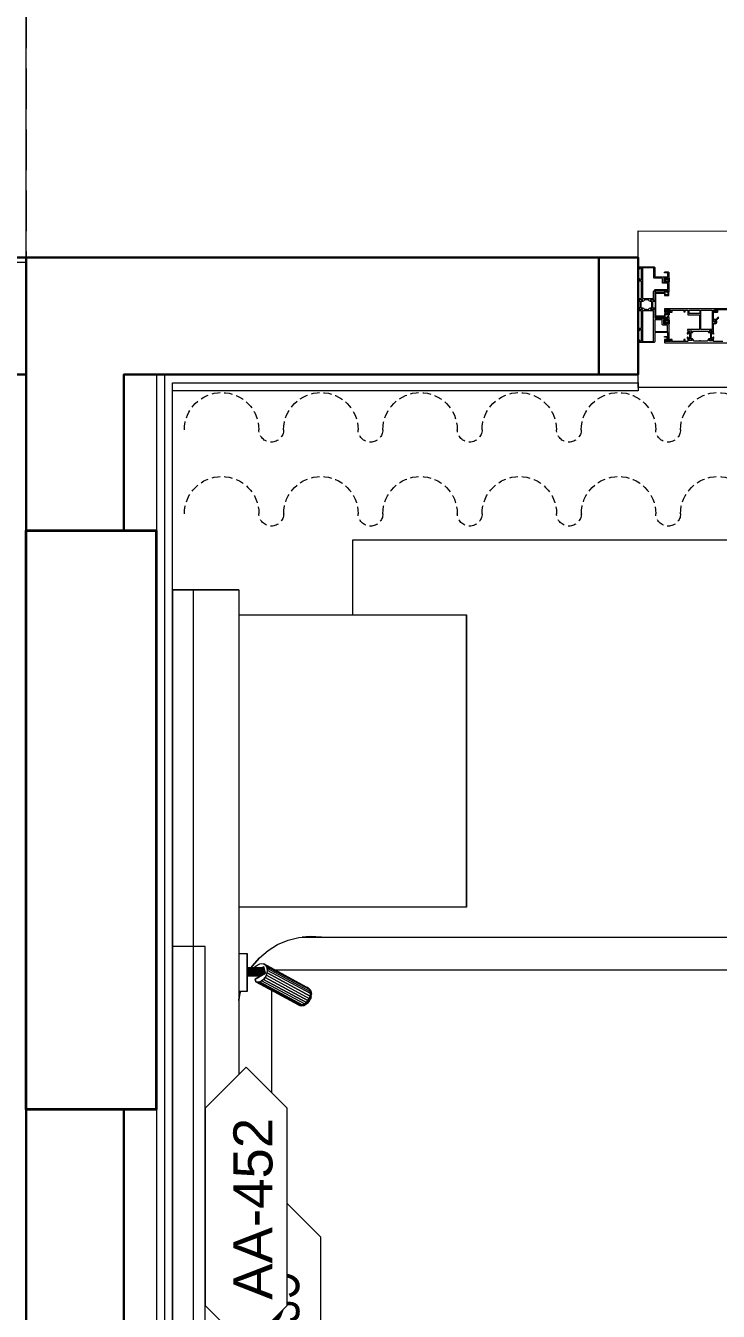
# Model space of a CAD drawing. Header units: centimetres. Extents: x 118932 to 154602, y -32682 to -23521.
# Drawn here: x 139106.8 to 139213.1, y -29617.1 to -29419.6 of the extents above; entities that cross this region are included whole.
import ezdxf
from ezdxf.enums import TextEntityAlignment as Align

# ---------------------------------------------------------------- set-up
doc = ezdxf.new("R2010")
doc.units = ezdxf.units.CM
doc.header["$LTSCALE"] = 50
doc.header["$MEASUREMENT"] = 0
doc.linetypes.add('HIDDEN', pattern=[0.375, 0.25, -0.125])
doc.linetypes.add('HIDDEN2', pattern=[0.1875, 0.125, -0.0625])
for name, color, linetype, lineweight, true_color in [('GEN_00_BL_Yazı', 7, 'Continuous', 0, 0x4f5250), ('GEN_01_TA_Kolon', 7, 'Continuous', 35, 0xd05d28), ('GEN_02_TF_Mobilya', 7, 'Continuous', 5, 0x745e3d), ('GEN_02_TF_Pencere', 7, 'Continuous', 9, 0x6093ac), ('GEN_04_PL_İzdüşüm İnce', 7, 'HIDDEN2', 9, 0x6e6387), ('GEN_05_ML_Alçıpan_giydirme', 7, 'Continuous', 18, 0x7ebab5), ('GEN_05_ML_Mermer', 7, 'Continuous', 9, 0x9d8692), ('GEN_06_GR_İnce', 7, 'Continuous', 13, 0xb0b0a9), ('KALACAK DUVARLAR', 7, 'Continuous', 30, 0x005387), ('ÖRÜLECEK DUVARLAR', 7, 'Continuous', 30, 0xfaca30)]:
    doc.layers.add(name, color=color, linetype=linetype, lineweight=lineweight, true_color=true_color)
doc.layers.add('GEN_02_TF_Halı', color=7, linetype='Continuous', lineweight=5, true_color=0x903373, transparency=0.8)
doc.styles.add('Arial_6', font='arial.ttf', dxfattribs={"height": 59.5325})

# ---------------------------------------------------------------- blocks, each defined once
blk = doc.blocks.new('LEVEL 0_B BLOK_GÖRÜNÜŞ')
at = {"layer": 'GEN_02_TF_Pencere', "elevation": 0}
blk.add_lwpolyline([(-228.05, 1348.99), (0, 1348.99)], dxfattribs=at)
blk = doc.blocks.new('LEVEL 0_B BLOK_KOLON')
at = {"layer": 'GEN_01_TA_Kolon', "elevation": 0}
blk.add_lwpolyline([(-1885.13, 89.05), (-1865.13, 89.05), (-1865.13, 0.07), (-1885.13, 0.07)], close=True, dxfattribs=at)
blk = doc.blocks.new('KALACAK DUVALAR LEVEL 0 B BLOK')
at = {"layer": 'KALACAK DUVARLAR'}
blk.add_lwpolyline([(-1984.63, -56.74), (-1984.63, -32.79), (-1911.66, -32.79), (-1911.66, -14.79), (-1999.63, -14.79), (-1999.63, -550.82), (-2014.63, -550.82), (-2014.63, -565.82), (-1999.63, -565.82), (-1999.63, -737.36), (-1754.13, -737.36), (-1754.13, -719.36), (-1984.63, -719.36), (-1984.63, -145.72)], dxfattribs=at)
blk = doc.blocks.new('LEVEL 0 B BLOK GÖRÜNÜŞ')
at = {"layer": 'GEN_04_PL_İzdüşüm İnce'}
blk.add_lwpolyline([(944.47, 0), (746, 0), (746, 13.69), (731, 13.69), (731, 0), (372.69, 0), (372.69, 13.69), (358, 13.69), (358, 0), (0, 0), (0, 13.69), (-15, 13.69), (-15, 0), (-373, 0), (-373, 13.69), (-388, 13.69), (-388, -109.89)], dxfattribs=at)
blk = doc.blocks.new('P9_')
at = {"layer": 'GEN_02_TF_Pencere', "linetype": 'Continuous'}
for p, q in [((162635.77, -20412.4, 0), (162635.77, -20412.91, 0)), ((162635.79, -20412.4, 0), (162635.79, -20412.91, 0)), ((162635.81, -20412.4, 0), (162635.81, -20412.91, 0)), ((162635.83, -20412.4, 0), (162635.83, -20412.91, 0)), ((162635.85, -20412.4, 0), (162635.85, -20412.91, 0)), ((162635.87, -20412.4, 0), (162635.87, -20412.91, 0)), ((162635.89, -20412.4, 0), (162635.89, -20412.91, 0)), ((162635.91, -20412.4, 0), (162635.91, -20412.91, 0)), ((162635.93, -20412.4, 0), (162635.93, -20412.91, 0)), ((162635.95, -20412.4, 0), (162635.95, -20412.91, 0)), ((162635.97, -20412.4, 0), (162635.97, -20412.91, 0)), ((162635.99, -20412.4, 0), (162635.99, -20412.91, 0)), ((162636.01, -20412.4, 0), (162636.01, -20412.91, 0)), ((162636.03, -20412.4, 0), (162636.03, -20412.91, 0)), ((162636.05, -20412.4, 0), (162636.05, -20412.91, 0)), ((162636.07, -20412.4, 0), (162636.07, -20412.91, 0)), ((162635.77, -20416.8, 0), (162635.77, -20416.29, 0)), ((162635.79, -20416.8, 0), (162635.79, -20416.29, 0)), ((162635.81, -20416.8, 0), (162635.81, -20416.29, 0)), ((162635.83, -20416.8, 0), (162635.83, -20416.29, 0)), ((162635.85, -20416.8, 0), (162635.85, -20416.29, 0)), ((162635.87, -20416.8, 0), (162635.87, -20416.29, 0)), ((162635.89, -20416.8, 0), (162635.89, -20416.29, 0)), ((162635.91, -20416.8, 0), (162635.91, -20416.29, 0)), ((162635.93, -20416.8, 0), (162635.93, -20416.29, 0)), ((162635.95, -20416.8, 0), (162635.95, -20416.29, 0)), ((162635.97, -20416.8, 0), (162635.97, -20416.29, 0)), ((162635.99, -20416.8, 0), (162635.99, -20416.29, 0)), ((162636.01, -20416.8, 0), (162636.01, -20416.29, 0)), ((162636.03, -20416.8, 0), (162636.03, -20416.29, 0)), ((162636.05, -20416.8, 0), (162636.05, -20416.29, 0)), ((162636.07, -20416.8, 0), (162636.07, -20416.29, 0))]:
    blk.add_line(p, q, dxfattribs=at)
at = {"layer": 'GEN_02_TF_Pencere', "elevation": 0}
for points in [[(162631.36, -20405.52), (162633.75, -20405.53, -0.414214), (162633.9, -20405.68), (162633.9, -20407.04, 0.414214), (162633.93, -20407.07), (162635.86, -20407.07, 0.414214), (162635.89, -20407.04), (162635.89, -20406.53, 0.400696), (162635.86, -20406.5), (162635.42, -20406.48, -0.400696), (162635.4, -20406.45), (162635.4, -20406.36, -0.414214), (162635.43, -20406.33), (162635.95, -20406.33, -0.414214), (162636.05, -20406.43), (162636.05, -20407.25, -0.399104), (162636, -20407.3), (162635.62, -20407.32, -0.429487), (162635.59, -20407.29), (162635.59, -20407.27, 0.414214), (162635.54, -20407.22), (162635.35, -20407.22, 0.414214), (162635.25, -20407.32), (162635.25, -20407.82, 0.414214), (162635.35, -20407.92), (162635.54, -20407.92, 0.414214), (162635.59, -20407.87), (162635.59, -20407.85, -0.429495), (162635.62, -20407.82), (162636, -20407.84, -0.399096), (162636.05, -20407.89), (162636.05, -20409.36, -0.414214), (162636.02, -20409.39), (162635.88, -20409.39, -0.518649), (162635.85, -20409.35), (162635.89, -20409.23, 0.518649), (162635.86, -20409.19), (162634.09, -20409.19, 0.414214), (162633.89, -20409.39), (162633.89, -20410.69, 0.41134), (162633.92, -20410.72, -0.312805), (162633.94, -20410.74), (162633.97, -20410.82, -0.493156), (162633.96, -20410.85), (162633.66, -20410.87, -0.957545), (162633.65, -20410.84, 0.268123), (162633.67, -20410.82), (162633.72, -20410.66, 0.843087), (162633.71, -20410.6), (162633.26, -20410.6, 0.577366), (162633.24, -20410.65), (162633.33, -20410.81, 0.182928), (162633.34, -20410.82, -0.849637), (162633.33, -20410.85), (162633.24, -20410.85, -0.267944), (162632.98, -20410.7), (162632.95, -20410.65, 0.267964), (162632.86, -20410.6), (162632.74, -20410.6), (162632.72, -20410.64), (162632.7, -20410.6), (162632.64, -20410.6, -1), (162632.58, -20410.6), (162632.5, -20410.6, -1), (162632.44, -20410.6), (162632.35, -20410.6, 0.267966), (162632.27, -20410.65), (162632.24, -20410.7, -0.267944), (162631.98, -20410.85), (162631.89, -20410.85, -0.849744), (162631.88, -20410.82, 0.182697), (162631.89, -20410.81), (162631.98, -20410.65, 0.577366), (162631.96, -20410.6), (162631.5, -20410.6, 0.843081), (162631.49, -20410.66), (162631.55, -20410.82, 0.267761), (162631.57, -20410.83, -0.957329), (162631.56, -20410.87), (162631.32, -20410.85), (162631.32, -20410.69), (162631.32, -20410.42, -0.414214), (162631.35, -20410.39), (162631.79, -20410.39, 0.414214), (162631.82, -20410.36), (162631.82, -20407.73), (162631.4, -20407.72, -0.414214), (162631.33, -20407.64), (162631.33, -20407.47, -0.414214), (162631.48, -20407.32), (162631.51, -20407.32, -0.414214), (162631.53, -20407.34), (162631.53, -20407.4, -0.36604), (162631.5, -20407.43, 0.365984), (162631.48, -20407.45), (162631.48, -20407.54, 0.414214), (162631.51, -20407.57), (162631.62, -20407.57, 0.367429), (162631.64, -20407.55, -0.364526), (162631.67, -20407.53), (162631.8, -20407.53, 0.414214), (162631.82, -20407.5), (162631.83, -20406.66), (162631.86, -20406.63), (162631.83, -20406.6), (162631.83, -20405.76, 0.414214), (162631.8, -20405.73), (162631.67, -20405.73, -0.364526), (162631.65, -20405.7, 0.367429), (162631.62, -20405.67), (162631.51, -20405.67, 0.414214), (162631.48, -20405.7), (162631.48, -20405.79, 0.365984), (162631.5, -20405.82, -0.36604), (162631.53, -20405.85), (162631.53, -20405.9, -0.414214), (162631.51, -20405.92), (162631.48, -20405.92, -0.414214), (162631.33, -20405.77), (162631.33, -20405.55, -0.414214), (162631.36, -20405.52)], [(162633.72, -20405.71), (162632.01, -20405.71), (162632, -20410.39), (162633.71, -20410.39), (162633.71, -20409.39, -0.414214), (162634.09, -20409.01), (162635.84, -20409.01, 0.414214), (162635.87, -20408.98), (162635.87, -20408.1, 0.414214), (162635.84, -20408.07), (162635.15, -20408.07, -0.414214), (162635.05, -20407.97), (162635.05, -20407.37, 0.414214), (162634.95, -20407.27), (162633.82, -20407.27, -0.414214), (162633.72, -20407.17), (162633.72, -20405.71)], [(162636.05, -20408, 0.064394), (162636.13, -20407.8, 0.064394), (162636.16, -20407.57, 0.129325), (162636.05, -20407.14), (162636.05, -20407.29, -0.399528), (162636.02, -20407.32), (162635.6, -20407.34, -0.414214), (162635.57, -20407.31), (162635.57, -20407.29, 0.414214), (162635.54, -20407.26), (162635.54, -20407.26, 0.295923), (162635.45, -20407.31, 0.104809), (162635.39, -20407.57, 0.104809), (162635.45, -20407.83, 0.295923), (162635.54, -20407.89), (162635.54, -20407.89, 0.414214), (162635.57, -20407.86), (162635.57, -20407.83, -0.414214), (162635.6, -20407.8), (162636.02, -20407.82, -0.399528), (162636.05, -20407.85), (162636.05, -20408)], [(162635.9, -20407.72), (162635.58, -20407.7, -0.337036), (162635.55, -20407.68, -0.054259), (162635.54, -20407.57, -0.054259), (162635.55, -20407.47, -0.337036), (162635.58, -20407.44), (162635.9, -20407.43, -0.32284), (162635.93, -20407.45, -0.093955), (162635.96, -20407.57, -0.093955), (162635.93, -20407.7, -0.32284), (162635.9, -20407.72)], [(162635.39, -20413.46, 0.198912), (162635.4, -20413.48, 0.198912), (162635.42, -20413.49), (162635.83, -20413.49, 0.518649), (162635.86, -20413.45), (162635.82, -20413.33, -0.518649), (162635.84, -20413.29), (162636.01, -20413.29, 0.414214), (162636.04, -20413.26), (162636.04, -20412.8, 0.414214), (162636.01, -20412.77), (162635.42, -20412.77, 0.414214), (162635.39, -20412.8), (162635.39, -20413.14), (162634.04, -20413.14), (162634.04, -20411.36), (162634.04, -20409.57), (162635.39, -20409.57), (162635.39, -20409.91, 0.414214), (162635.42, -20409.94), (162636.01, -20409.94, 0.414214), (162636.04, -20409.91), (162636.04, -20409.45, 0.414214), (162636.01, -20409.42), (162635.85, -20409.42, -0.518649), (162635.82, -20409.38), (162635.86, -20409.26, 0.518649), (162635.83, -20409.22), (162635.42, -20409.22, 0.414214), (162635.39, -20409.25), (162635.39, -20409.42, -0.414214), (162635.36, -20409.45), (162633.95, -20409.45, 0.414214), (162633.92, -20409.48), (162633.92, -20411.36), (162633.92, -20413.23, 0.414214), (162633.95, -20413.26), (162635.36, -20413.26, -0.414214), (162635.39, -20413.29), (162635.39, -20413.46)], [(162635.49, -20409.81), (162635.49, -20409.37, -0.395113), (162635.52, -20409.34), (162635.73, -20409.33, 0.505029), (162635.87, -20409.52), (162635.91, -20409.52, -0.414214), (162635.94, -20409.55), (162635.94, -20409.81, -0.414214), (162635.91, -20409.84), (162635.52, -20409.84, -0.414214), (162635.49, -20409.81)], [(162631.82, -20414.97), (162631.82, -20412.34, 0.414214), (162631.79, -20412.31), (162631.35, -20412.31, -0.414214), (162631.32, -20412.28), (162631.32, -20412), (162631.32, -20411.84), (162631.56, -20411.82, -0.957329), (162631.57, -20411.86, 0.267761), (162631.55, -20411.87), (162631.49, -20412.03, 0.843081), (162631.5, -20412.09), (162631.95, -20412.09, 0.577366), (162631.98, -20412.04), (162631.89, -20411.89, 0.182697), (162631.88, -20411.88, -0.849744), (162631.89, -20411.84), (162631.98, -20411.84, -0.267944), (162632.24, -20411.99), (162632.27, -20412.04, 0.267966), (162632.35, -20412.09), (162632.44, -20412.09, -1), (162632.5, -20412.09), (162632.58, -20412.09, -1), (162632.64, -20412.09), (162632.7, -20412.09), (162632.72, -20412.05), (162632.74, -20412.09), (162632.86, -20412.09, 0.267964), (162632.95, -20412.04), (162632.98, -20411.99, -0.267944), (162633.24, -20411.84), (162633.33, -20411.84, -0.849637), (162633.34, -20411.88, 0.182928), (162633.33, -20411.89), (162633.24, -20412.04, 0.577366), (162633.26, -20412.09), (162633.71, -20412.09, 0.843087), (162633.72, -20412.03), (162633.67, -20411.87, 0.268123), (162633.65, -20411.86, -0.957545), (162633.66, -20411.82), (162633.96, -20411.85, -0.493156), (162633.97, -20411.87), (162633.94, -20411.96, -0.312805), (162633.92, -20411.97, 0.41134), (162633.89, -20412), (162633.89, -20413.3, 0.414214), (162634.09, -20413.5), (162635.86, -20413.5, 0.414214), (162635.89, -20413.47), (162635.84, -20413.33, -0.414214), (162635.87, -20413.3), (162636.01, -20413.3, -0.414214), (162636.04, -20413.33), (162636.04, -20413.68, -0.399096), (162636, -20413.73), (162635.62, -20413.75, -0.429495), (162635.59, -20413.72), (162635.59, -20413.7, 0.414214), (162635.54, -20413.65), (162635.34, -20413.65, 0.414214), (162635.24, -20413.75), (162635.24, -20414.25, 0.414214), (162635.34, -20414.35), (162635.54, -20414.35, 0.414214), (162635.59, -20414.3), (162635.59, -20414.28, -0.429487), (162635.62, -20414.25), (162636, -20414.27, -0.399104), (162636.04, -20414.32), (162636.04, -20416.27, -0.414214), (162635.94, -20416.37), (162635.42, -20416.37, -0.414214), (162635.39, -20416.34), (162635.39, -20416.25, -0.400696), (162635.42, -20416.22), (162635.85, -20416.2, 0.400696), (162635.88, -20416.17), (162635.88, -20415.66, 0.414214), (162635.85, -20415.63), (162633.92, -20415.63, 0.414214), (162633.89, -20415.66), (162633.89, -20417.02, -0.414214), (162633.74, -20417.17), (162631.35, -20417.17, -0.414214), (162631.32, -20417.14), (162631.32, -20416.92, -0.414214), (162631.47, -20416.77), (162631.5, -20416.77, -0.414214), (162631.52, -20416.79), (162631.52, -20416.84, -0.36604), (162631.5, -20416.87, 0.365984), (162631.47, -20416.9), (162631.47, -20416.99, 0.414214), (162631.5, -20417.02), (162631.61, -20417.02, 0.367429), (162631.64, -20416.99, -0.364526), (162631.67, -20416.97), (162631.79, -20416.97, 0.414214), (162631.82, -20416.94), (162631.82, -20416.1), (162631.85, -20416.07), (162631.82, -20416.04), (162631.82, -20415.2, 0.414214), (162631.79, -20415.17), (162631.67, -20415.17, -0.364526), (162631.64, -20415.14, 0.367429), (162631.61, -20415.12), (162631.5, -20415.12, 0.414214), (162631.47, -20415.15), (162631.47, -20415.24, 0.365984), (162631.5, -20415.27, -0.36604), (162631.52, -20415.3), (162631.52, -20415.35, -0.414214), (162631.5, -20415.37), (162631.47, -20415.37, -0.414214), (162631.32, -20415.22), (162631.32, -20415.05, -0.414214), (162631.4, -20414.97), (162631.82, -20414.97)], [(162631.62, -20410.92), (162631.62, -20411.77, -0.131652), (162631.61, -20411.83), (162631.5, -20412.01), (162631.5, -20412.05, 0.414214), (162631.54, -20412.09), (162631.88, -20412.09, 0.414214), (162631.92, -20412.05), (162631.92, -20412.01), (162631.82, -20411.83, -0.131652), (162631.8, -20411.77), (162631.8, -20410.92, -0.131652), (162631.82, -20410.86), (162631.92, -20410.68), (162631.92, -20410.65, 0.414214), (162631.88, -20410.61), (162631.54, -20410.61, 0.414214), (162631.5, -20410.65), (162631.5, -20410.68), (162631.61, -20410.86, -0.131652), (162631.62, -20410.92)], [(162633.38, -20410.92), (162633.38, -20411.77, -0.131652), (162633.37, -20411.83), (162633.26, -20412.01), (162633.26, -20412.05, 0.414214), (162633.3, -20412.09), (162633.64, -20412.09, 0.414214), (162633.68, -20412.05), (162633.68, -20412.01), (162633.58, -20411.83, -0.131652), (162633.56, -20411.77), (162633.56, -20410.92, -0.131652), (162633.58, -20410.86), (162633.68, -20410.68), (162633.68, -20410.65, 0.414214), (162633.64, -20410.61), (162633.3, -20410.61, 0.414214), (162633.26, -20410.65), (162633.26, -20410.68), (162633.37, -20410.86, -0.131652), (162633.38, -20410.92)], [(162643.36, -20412), (162635.42, -20411.99, 0.198912), (162635.4, -20412, 0.198912), (162635.39, -20412.02), (162635.39, -20412.46, 0.414214), (162635.42, -20412.49), (162635.62, -20412.49, 0.414214), (162635.69, -20412.42, 0.414214), (162635.66, -20412.39), (162635.58, -20412.39, -0.414214), (162635.53, -20412.34), (162635.53, -20412.22, -0.414214), (162635.58, -20412.17), (162636.25, -20412.17, -0.414214), (162636.3, -20412.22), (162636.3, -20412.34, -0.414214), (162636.25, -20412.39), (162636.17, -20412.39, 0.414214), (162636.14, -20412.42, 0.414214), (162636.21, -20412.49), (162636.52, -20412.49, 0.414214), (162636.57, -20412.44), (162636.57, -20412.37, 0.414214), (162636.54, -20412.34), (162636.44, -20412.34), (162636.44, -20412.19), (162638.44, -20412.19), (162638.44, -20412.34), (162638.37, -20412.34, 0.414214), (162638.34, -20412.37), (162638.34, -20412.43, 0.414214), (162638.37, -20412.46), (162638.53, -20412.46, 0.414214), (162638.56, -20412.43), (162638.56, -20412.22, -0.414214), (162638.59, -20412.19), (162638.94, -20412.2), (162638.94, -20412.9, 0.414213), (162638.97, -20412.93), (162640.74, -20412.93), (162640.74, -20414.01), (162640.77, -20414.04), (162640.74, -20414.07), (162640.74, -20415.15), (162638.99, -20415.15, 0.414277), (162638.89, -20415.25), (162638.89, -20415.28, 0.339312), (162638.91, -20415.3), (162638.93, -20415.31, -0.339802), (162638.94, -20415.32), (162638.94, -20415.51), (162638.87, -20415.77, 0.700085), (162638.98, -20415.85), (162639, -20415.83), (162639.17, -20415.66, 0.617948), (162639.15, -20415.6, -0.283637), (162639.13, -20415.58), (162639.08, -20415.4), (162639.08, -20415.38, -0.673161), (162639.13, -20415.36, 0.202488), (162639.15, -20415.37), (162639.54, -20415.37, -0.414214), (162639.57, -20415.4), (162639.57, -20415.42, -0.137872), (162639.56, -20415.43), (162639.47, -20415.59, 0.585524), (162639.49, -20415.62), (162639.63, -20415.62, 0.261413), (162639.72, -20415.57), (162639.79, -20415.44, -0.261413), (162639.88, -20415.4), (162640.78, -20415.4), (162641.95, -20415.4, -0.261413), (162642.04, -20415.45), (162642.12, -20415.57, 0.261413), (162642.2, -20415.62), (162642.34, -20415.62, 0.585524), (162642.36, -20415.59), (162642.27, -20415.44, -0.137872), (162642.26, -20415.42), (162642.26, -20415.4, -0.414214), (162642.29, -20415.37), (162642.68, -20415.37, 0.202488), (162642.7, -20415.36, -0.673161), (162642.75, -20415.38), (162642.75, -20415.4), (162642.7, -20415.58, -0.283637), (162642.68, -20415.61, 0.617948), (162642.66, -20415.67), (162642.83, -20415.84), (162642.85, -20415.85, 0.700085), (162642.96, -20415.78), (162642.89, -20415.51), (162642.89, -20414.23, -0.414214), (162642.92, -20414.2), (162643.06, -20414.2, -0.414214), (162643.09, -20414.23), (162643.09, -20414.32, 0.463003), (162643.13, -20414.35, 0.372825), (162643.21, -20414.25), (162643.21, -20414.23, -0.414214), (162643.24, -20414.2), (162643.31, -20414.2, 0.414214), (162643.39, -20414.12), (162643.39, -20413.95, 0.414214), (162643.24, -20413.8), (162643.22, -20413.8, 0.414214), (162643.19, -20413.83), (162643.19, -20413.87, 0.380812), (162643.22, -20413.9, -0.365977), (162643.24, -20413.93), (162643.24, -20414.02, -0.414214), (162643.21, -20414.05), (162643.1, -20414.05, -0.365977), (162643.07, -20414.02, 0.369187), (162643.04, -20414), (162642.92, -20414, -0.414214), (162642.89, -20413.97), (162642.89, -20413.13), (162642.86, -20413.1), (162642.89, -20413.07), (162642.89, -20412.23, -0.414214), (162642.92, -20412.2), (162643.04, -20412.2, 0.365995), (162643.07, -20412.17, -0.365977), (162643.1, -20412.15), (162643.21, -20412.15, -0.414214), (162643.24, -20412.18), (162643.24, -20412.27, -0.374045), (162643.22, -20412.3, 0.366034), (162643.19, -20412.33), (162643.19, -20412.37, 0.414214), (162643.22, -20412.4), (162643.24, -20412.4, 0.414214), (162643.39, -20412.25), (162643.39, -20412.03, 0.414214), (162643.36, -20412)], [(162640.81, -20412.72, -0.198912), (162640.79, -20412.73), (162639.17, -20412.73, -0.414214), (162639.14, -20412.7), (162639.14, -20412.23, -0.414214), (162639.17, -20412.2), (162640.79, -20412.2, -0.414214), (162640.82, -20412.23), (162640.82, -20412.7, -0.198912), (162640.81, -20412.72)], [(162633.89, -20413.73), (162633.89, -20415.42, 0.414189), (162633.92, -20415.45), (162635.83, -20415.45, 0.414238), (162635.86, -20415.42), (162635.86, -20414.53, 0.414214), (162635.83, -20414.5), (162635.14, -20414.5, -0.414214), (162635.04, -20414.4), (162635.04, -20413.8, 0.414214), (162634.94, -20413.7), (162633.92, -20413.7, 0.414214), (162633.89, -20413.73)], [(162636.04, -20414.44, 0.064394), (162636.13, -20414.23, 0.064394), (162636.16, -20414.01, 0.129325), (162636.04, -20413.58), (162636.04, -20413.73, -0.399528), (162636.02, -20413.76), (162635.6, -20413.78, -0.414214), (162635.57, -20413.75), (162635.57, -20413.72, 0.414214), (162635.54, -20413.69), (162635.54, -20413.69, 0.295923), (162635.44, -20413.75, 0.104809), (162635.39, -20414.01, 0.104809), (162635.44, -20414.27, 0.295923), (162635.53, -20414.33), (162635.54, -20414.33, 0.414214), (162635.57, -20414.3), (162635.57, -20414.27, -0.414214), (162635.6, -20414.24), (162636.02, -20414.26, -0.399528), (162636.04, -20414.29), (162636.04, -20414.44)], [(162635.5, -20413.36, -0.190395), (162635.49, -20413.34), (162635.49, -20412.9, -0.414214), (162635.52, -20412.87), (162635.91, -20412.87, -0.414214), (162635.94, -20412.9), (162635.94, -20413.16, -0.414214), (162635.91, -20413.19), (162635.87, -20413.19, 0.505029), (162635.73, -20413.39), (162635.52, -20413.37, -0.190395), (162635.5, -20413.36)], [(162635.9, -20414.15), (162635.58, -20414.14, -0.337036), (162635.55, -20414.11, -0.054259), (162635.54, -20414.01, -0.054259), (162635.55, -20413.9, -0.337036), (162635.58, -20413.88), (162635.9, -20413.86, -0.32284), (162635.93, -20413.88, -0.093955), (162635.96, -20414.01, -0.093955), (162635.93, -20414.14, -0.32284), (162635.9, -20414.15)], [(162639.43, -20415.68), (162639.43, -20416.53, 0.131653), (162639.44, -20416.59), (162639.55, -20416.77), (162639.55, -20416.81, -0.414213), (162639.51, -20416.85), (162639.17, -20416.85, -0.414214), (162639.13, -20416.81), (162639.13, -20416.77), (162639.23, -20416.59, 0.131652), (162639.25, -20416.53), (162639.25, -20415.68, 0.131652), (162639.23, -20415.62), (162639.13, -20415.44), (162639.13, -20415.41, -0.414214), (162639.17, -20415.37), (162639.51, -20415.37, -0.414213), (162639.55, -20415.41), (162639.55, -20415.44), (162639.44, -20415.62, 0.131652), (162639.43, -20415.68)], [(162642.42, -20415.68), (162642.42, -20416.53, -0.131653), (162642.41, -20416.59), (162642.3, -20416.77), (162642.3, -20416.81, 0.414213), (162642.34, -20416.85), (162642.68, -20416.85, 0.414214), (162642.72, -20416.81), (162642.72, -20416.77), (162642.62, -20416.59, -0.131652), (162642.6, -20416.53), (162642.6, -20415.68, -0.131652), (162642.62, -20415.62), (162642.72, -20415.45), (162642.72, -20415.41, 0.414214), (162642.68, -20415.37), (162642.34, -20415.37, 0.414213), (162642.3, -20415.41), (162642.3, -20415.44), (162642.41, -20415.62, -0.131652), (162642.42, -20415.68)]]:
    blk.add_lwpolyline(points, format="xyb", close=True, dxfattribs=at)
for points in [[(162640.98, -20412.2), (162642.69, -20412.2), (162642.69, -20415.15), (162640.98, -20415.15), (162640.98, -20412.2)], [(162632, -20412.31), (162632, -20416.99), (162633.71, -20416.99), (162633.71, -20412.31), (162632, -20412.31)]]:
    blk.add_lwpolyline(points, close=True, dxfattribs=at)
for points in [[(162645.34, -20412), (162643.42, -20411.99, 0.41421), (162643.39, -20412.02), (162643.39, -20412.08, 0.41421), (162643.42, -20412.11), (162643.44, -20412.11), (162643.44, -20412.41), (162643.17, -20412.41), (162643.15, -20412.38, 0.414213), (162643.11, -20412.37), (162642.94, -20412.47, 0.767327), (162642.96, -20412.53), (162643.46, -20412.53, 0.414213), (162643.56, -20412.43), (162643.56, -20412.16, -0.414213), (162643.61, -20412.11), (162645.2, -20412.12, -0.414213)], [(162643.68, -20413.29, 0.197358), (162643.47, -20413.42), (162643.36, -20413.58, -0.244575), (162643.22, -20413.65), (162642.94, -20413.65, 0.767327), (162642.91, -20413.76), (162643.11, -20413.87, 0.577351), (162643.15, -20413.84), (162643.15, -20413.77), (162643.22, -20413.77, 0.244575), (162643.46, -20413.65), (162643.57, -20413.49, -0.197358), (162643.7, -20413.41, 0.168624)], [(162644.34, -20417), (162642.92, -20417, -0.414214), (162642.89, -20416.97), (162642.89, -20416.7), (162642.96, -20416.44, 0.700075), (162642.85, -20416.37), (162642.84, -20416.38), (162642.67, -20416.55, 0.617785), (162642.68, -20416.61, -0.283333), (162642.7, -20416.63), (162642.75, -20416.82), (162642.75, -20416.84, -0.673162), (162642.7, -20416.86, 0.202354), (162642.68, -20416.85), (162642.29, -20416.85, -0.415901), (162642.26, -20416.82), (162642.26, -20416.8, -0.137872), (162642.27, -20416.78), (162642.36, -20416.63, 0.585714), (162642.35, -20416.6), (162642.2, -20416.6, 0.30109), (162642.12, -20416.64), (162641.96, -20416.9, -0.261413), (162641.87, -20416.95), (162641.05, -20416.95), (162641.03, -20416.91), (162641.01, -20416.95), (162640.95, -20416.95, 1), (162640.89, -20416.95), (162640.81, -20416.95, 1), (162640.75, -20416.95), (162639.96, -20416.95, -0.261413), (162639.88, -20416.9), (162639.72, -20416.64, 0.261381), (162639.63, -20416.6), (162639.49, -20416.6, 0.585524), (162639.47, -20416.63), (162639.57, -20416.78, -0.137707), (162639.57, -20416.79), (162639.57, -20416.82, -0.414214), (162639.54, -20416.85), (162639.15, -20416.85, 0.202488), (162639.13, -20416.86, -0.673126), (162639.08, -20416.83), (162639.08, -20416.82), (162639.13, -20416.63, -0.283536), (162639.15, -20416.61, 0.617796), (162639.17, -20416.55), (162639, -20416.38), (162638.98, -20416.36, 0.700399), (162638.87, -20416.44), (162638.94, -20416.7), (162638.94, -20416.97, -0.414214), (162638.91, -20417), (162638.59, -20417, -0.414214), (162638.56, -20416.97), (162638.56, -20416.76, 0.414214), (162638.53, -20416.73), (162638.37, -20416.73, 0.414214), (162638.34, -20416.76), (162638.34, -20416.82, 0.414214), (162638.37, -20416.85), (162638.44, -20416.85), (162638.44, -20417), (162636.44, -20417), (162636.44, -20416.85), (162636.54, -20416.85, 0.414214), (162636.57, -20416.82), (162636.57, -20416.75, 0.414214), (162636.52, -20416.7), (162636.21, -20416.7, 0.414214), (162636.14, -20416.77, 0.414214), (162636.17, -20416.8), (162636.25, -20416.8, -0.414214), (162636.3, -20416.85), (162636.3, -20416.97, -0.414214), (162636.25, -20417.02), (162635.58, -20417.02, -0.414214), (162635.53, -20416.97), (162635.53, -20416.85, -0.414214), (162635.58, -20416.8), (162635.66, -20416.8, 0.414214), (162635.69, -20416.77, 0.414214), (162635.62, -20416.7), (162635.42, -20416.7, 0.414214), (162635.39, -20416.73), (162635.39, -20417.17, 0.414214), (162635.42, -20417.2), (162635.42, -20417.2), (162645.36, -20417.2, 0.414214)]]:
    blk.add_lwpolyline(points, format="xyb", dxfattribs=at)
at = {"layer": 'GEN_02_TF_Pencere', "linetype": 'Continuous', "elevation": 0}
for points in [[(162635.58, -20412.4), (162636.26, -20412.4), (162636.26, -20412.31), (162635.58, -20412.31), (162635.58, -20412.4)], [(162636.26, -20416.8), (162635.58, -20416.8), (162635.58, -20416.89), (162636.26, -20416.89), (162636.26, -20416.8)]]:
    blk.add_lwpolyline(points, close=True, dxfattribs=at)
at = {"layer": 'GEN_05_ML_Mermer', "elevation": 0}
blk.add_lwpolyline([(162826.32, -20424.1), (162631.32, -20424.1), (162631.33, -20400.03), (162826.32, -20400.09)], close=True, dxfattribs=at)
blk = doc.blocks.new('DOGRAMA LEVEL 0 B BLOK')
at = {"layer": 'GEN_05_ML_Alçıpan_giydirme', "color": 1}
blk.add_blockref('P9_', (-163104.31, 20295, 0), dxfattribs=at)
blk = doc.blocks.new('ÖRÜLECEK DUVAR LEVEL 0 B BLOK')
at = {"layer": 'ÖRÜLECEK DUVARLAR', "elevation": 0}
for points in [[(-873.87, 838.59), (-883.9, 838.59), (-883.9, 820.59), (-873.87, 820.59)], [(-785.9, 820.59), (-779.86, 820.59), (-779.86, 838.59), (-785.9, 838.59)]]:
    blk.add_lwpolyline(points, close=True, dxfattribs=at)
blk = doc.blocks.new('zemin kat vaziyet')
at = {"layer": 'GEN_06_GR_İnce', "elevation": 0}
blk.add_lwpolyline([(3094.38, -3006.04), (2724.85, -3006.04), (2724.85, -3198.38)], dxfattribs=at)
blk = doc.blocks.new('DUVAR LEVEL 0 B LBOK')
at = {"layer": 'GEN_05_ML_Alçıpan_giydirme', "elevation": 0}
for points in [[(-1171.2, 816.22), (-1171.2, 817.47), (-1245.19, 817.46), (-1245.21, 373.22), (-1242.71, 373.22), (-1242.69, 816.21), (-1171.2, 816.22)], [(-1243.94, 817.46), (-1243.96, 373.22)], [(-1171.2, 816.22), (-1171.2, 814.97), (-1242.69, 814.96)]]:
    blk.add_lwpolyline(points, dxfattribs=at)
blk = doc.blocks.new('Drapery Nest - Drape-V397-TYPE F')
at = {"layer": 'GEN_02_TF_Mobilya', "linetype": 'HIDDEN'}
for points in [[(0, 95.2, -1), (0, 133.3, 1), (0, 247.6, -1), (0, 285.7, 1), (0, 400, -1), (0, 438.1, 1), (0, 400, -1), (0, 285.7, 1), (0, 247.6, -1), (0, 133.3, 1), (0, 95.2, -1), (0, -19.1, 1)], [(-1.8, -362, -1), (-1.8, -323.9, 1), (-1.8, -209.6, -1), (-1.8, -171.5, 1), (-1.8, -57.2, -1), (-1.8, -19.1, 1), (-1.8, -57.2, -1), (-1.8, -171.5, 1), (-1.8, -209.6, -1), (-1.8, -323.9, 1), (-1.8, -362, -1), (-1.8, -476.3, 1)], [(-1.8, -819.2, -1), (-1.8, -781.1, 1), (-1.8, -666.8, -1), (-1.8, -628.7, 1), (-1.8, -514.4, -1), (-1.8, -476.3, 1), (-1.8, -514.4, -1), (-1.8, -628.7, 1), (-1.8, -666.8, -1), (-1.8, -781.1, 1), (-1.8, -819.2, -1), (-1.8, -933.5, 1)]]:
    blk.add_lwpolyline(points, format="xyb", close=True, dxfattribs=at)
blk = doc.blocks.new('Drapery Nest - Drape-V396-TYPE F')
at = {"layer": 'GEN_02_TF_Mobilya', "linetype": 'HIDDEN'}
for points in [[(0, 95.25, -1), (0, 133.35, 1), (0, 247.65, -1), (0, 285.75, 1), (0, 400.05, -1), (0, 438.15, 1), (0, 400.05, -1), (0, 285.75, 1), (0, 247.65, -1), (0, 133.35, 1), (0, 95.25, -1), (0, -19.05, 1)], [(0, -361.95, -1), (0, -323.85, 1), (0, -209.55, -1), (0, -171.45, 1), (0, -57.15, -1), (0, -19.05, 1), (0, -57.15, -1), (0, -171.45, 1), (0, -209.55, -1), (0, -323.85, 1), (0, -361.95, -1), (0, -476.25, 1)], [(0, -819.15, -1), (0, -781.05, 1), (0, -666.75, -1), (0, -628.65, 1), (0, -514.35, -1), (0, -476.25, 1), (0, -514.35, -1), (0, -628.65, 1), (0, -666.75, -1), (0, -781.05, 1), (0, -819.15, -1), (0, -933.45, 1)]]:
    blk.add_lwpolyline(points, format="xyb", close=True, dxfattribs=at)
blk = doc.blocks.new('CS-450_1 Headboard Unit _ A-01 - CS-450_1 Headboard Unit _ A-01_3-V386-TYPE A-01 - MODEL ROOM')
at = {"layer": 'GEN_02_TF_Mobilya'}
for p, q in [((947.5, -24.2), (947.5, -36.9)), ((947.5, -24.2), (947.5, -36.9)), ((947.5, -36.9), (1005.9, -36.9)), ((1005.9, -36.9), (947.5, -36.9)), ((969.6, -59.5), (969.6, -36.9)), ((969.6, -36.9), (969.6, -59.5)), ((969.8, -36.9), (969.8, -63.1)), ((969.8, -63.1), (969.8, -36.9)), ((970.4, -63.3), (970.4, -36.9)), ((970.4, -36.9), (970.4, -63.3)), ((971.3, -63.5), (971.3, -36.9)), ((971.3, -63.5), (971.3, -36.9)), ((972.6, -63.8), (972.6, -36.9)), ((972.6, -36.9), (972.6, -63.8)), ((974, -36.9), (974, -64.2)), ((974, -64.2), (974, -36.9)), ((975.6, -64.5), (975.6, -36.9)), ((975.6, -36.9), (975.6, -64.5)), ((977.1, -36.9), (977.1, -64.9)), ((977.1, -64.9), (977.1, -36.9)), ((978.6, -63.2), (978.6, -36.9)), ((978.6, -36.9), (978.6, -63.2)), ((979.8, -36.9), (979.8, -60.8)), ((979.8, -36.9), (979.8, -60.8)), ((980.8, -36.9), (980.8, -59.6)), ((980.8, -59.6), (980.8, -36.9)), ((981.4, -58.6), (981.4, -36.9)), ((981.4, -36.9), (981.4, -58.6)), ((981.6, -58.3), (981.6, -37.1)), ((981.6, -37.1), (981.6, -58.3)), ((1005.9, -36.9), (1005.9, -24.2)), ((1005.9, -36.9), (1005.9, -24.2)), ((963.4, -56.5), (962.9, -59.6)), ((963.4, -56.5), (962.9, -59.6)), ((964.8, -53.5), (963.4, -56.5)), ((964.8, -53.5), (963.4, -56.5)), ((967, -50.6), (964.8, -53.5)), ((967, -50.6), (964.8, -53.5)), ((967, -50.6), (969.6, -48.4)), ((969.6, -48.4), (967, -50.6)), ((986.9, -49.6), (977.5, -65)), ((977.5, -65), (986.9, -49.6)), ((981.6, -55.6), (982.3, -57.1)), ((982.3, -57.1), (981.6, -55.6)), ((986.9, -49.6), (990.8, -50.6)), ((990.8, -50.6), (986.9, -49.6)), ((990.8, -56.3), (989.4, -59.3)), ((990.8, -56.3), (989.4, -59.3)), ((991.3, -53.2), (990.8, -50.6)), ((1001.4, -70.2), (990.8, -50.6)), ((991.3, -53.2), (990.8, -50.6)), ((990.8, -50.6), (1001.4, -70.2)), ((990.8, -56.3), (991.3, -53.2)), ((991.3, -53.2), (990.8, -56.3)), ((990.8, -56.3), (1026.3, -122)), ((990.8, -56.3), (1026.3, -122)), ((1026.8, -119), (991.3, -53.2)), ((1026.8, -119), (991.3, -53.2)), ((962.9, -59.6), (963.4, -62.5)), ((962.9, -59.6), (963.4, -62.5)), ((999, -128.3), (963.4, -62.5)), ((999, -128.3), (963.4, -62.5)), ((964.8, -64.9), (963.4, -62.5)), ((963.4, -62.5), (964.8, -64.9)), ((964.8, -64.9), (967.1, -66.8)), ((964.8, -64.9), (1000.4, -130.7)), ((964.8, -64.9), (1000.4, -130.7)), ((964.8, -64.9), (967.1, -66.8)), ((1002.6, -132.6), (967.1, -66.8)), ((1002.6, -132.6), (967.1, -66.8)), ((970, -67.9), (967.1, -66.8)), ((967.1, -66.8), (970, -67.9)), ((967.6, -62.6), (969.3, -59.9)), ((967.6, -62.6), (969.3, -59.9)), ((977.5, -65), (967.6, -62.6)), ((977.5, -65), (967.6, -62.6)), ((969.6, -63.1), (969.6, -60)), ((969.6, -60), (969.6, -63.1)), ((970, -67.9), (973.5, -68.3)), ((970, -67.9), (1005.6, -133.7)), ((970, -67.9), (1005.6, -133.7)), ((973.5, -68.3), (970, -67.9)), ((977.1, -67.9), (973.5, -68.3)), ((977.1, -67.9), (973.5, -68.3)), ((1009, -134.1), (973.5, -68.3)), ((1009, -134.1), (973.5, -68.3)), ((980.8, -66.6), (977.1, -67.9)), ((980.8, -66.6), (977.1, -67.9)), ((1012.7, -133.6), (977.1, -67.9)), ((977.1, -67.9), (1012.7, -133.6)), ((980.8, -66.6), (984.2, -64.7)), ((984.2, -64.7), (980.8, -66.6)), ((980.8, -66.6), (1016.3, -132.4)), ((980.8, -66.6), (1016.3, -132.4)), ((984.2, -64.7), (987.1, -62.2)), ((987.1, -62.2), (984.2, -64.7)), ((984.2, -64.7), (1019.7, -130.5)), ((1019.7, -130.5), (984.2, -64.7)), ((987.1, -62.2), (989.4, -59.3)), ((989.4, -59.3), (987.1, -62.2)), ((1022.7, -128), (987.1, -62.2)), ((987.1, -62.2), (1022.7, -128)), ((1024.9, -125.1), (989.4, -59.3)), ((1024.9, -125.1), (989.4, -59.3)), ((1001.7, -70.7), (1001.4, -70.2)), ((1001.7, -70.7), (1001.4, -70.2)), ((1001.9, -71.1), (1001.7, -70.7)), ((1001.9, -71.1), (1001.7, -70.7)), ((1002, -71.2), (1001.9, -71.1)), ((1002, -71.2), (1001.9, -71.1)), ((1026.3, -116.1), (1002, -71.2)), ((1002, -71.2), (1026.3, -116.1)), ((1026.8, -119), (1026.3, -116.1)), ((1026.3, -116.1), (1026.8, -119)), ((1026.5, -116.4), (1027, -119.3)), ((1027, -119.3), (1026.5, -116.4)), ((1027.3, -117.9), (1026.5, -116.4)), ((1027.3, -117.9), (1026.5, -116.4)), ((1027.3, -117.9), (1027.8, -120.8)), ((1027.3, -117.9), (1027.8, -120.8)), ((999, -128.3), (1000.4, -130.7)), ((999, -128.3), (1000.4, -130.7)), ((999.1, -128.6), (999.9, -130)), ((999.9, -130), (999.1, -128.6)), ((999.9, -130.1), (1001.4, -132.5)), ((999.9, -130.1), (1001.4, -132.5)), ((1002.6, -132.6), (1000.4, -130.7)), ((1000.4, -130.7), (1002.6, -132.6)), ((1002.8, -132.9), (1000.5, -131)), ((1000.5, -131), (1001.4, -132.5)), ((1001.4, -132.5), (1000.5, -131)), ((1002.8, -132.9), (1000.5, -131)), ((1001.4, -132.5), (1003.6, -134.4)), ((1001.4, -132.5), (1003.6, -134.4)), ((1002.6, -132.6), (1005.6, -133.7)), ((1002.6, -132.6), (1005.6, -133.7)), ((1002.8, -132.9), (1005.7, -134)), ((1002.8, -132.9), (1003.6, -134.4)), ((1003.6, -134.4), (1002.8, -132.9)), ((1005.7, -134), (1002.8, -132.9)), ((1003.6, -134.4), (1006.6, -135.5)), ((1003.6, -134.4), (1006.6, -135.5)), ((1009, -134.1), (1005.6, -133.7)), ((1009, -134.1), (1005.6, -133.7)), ((1009.2, -134.4), (1005.7, -134)), ((1005.7, -134), (1006.6, -135.5)), ((1006.6, -135.5), (1005.7, -134)), ((1009.2, -134.4), (1005.7, -134)), ((1010, -135.9), (1006.6, -135.5)), ((1006.6, -135.5), (1010, -135.9)), ((1009, -134.1), (1012.7, -133.6)), ((1012.7, -133.6), (1009, -134.1)), ((1012.8, -133.9), (1009.2, -134.4)), ((1009.2, -134.4), (1012.8, -133.9)), ((1009.2, -134.4), (1010, -135.9)), ((1009.2, -134.4), (1010, -135.9)), ((1013.7, -135.5), (1010, -135.9)), ((1013.7, -135.5), (1010, -135.9)), ((1012.7, -133.6), (1016.3, -132.4)), ((1016.3, -132.4), (1012.7, -133.6)), ((1016.5, -132.7), (1012.8, -133.9)), ((1016.5, -132.7), (1012.8, -133.9)), ((1013.7, -135.5), (1012.8, -133.9)), ((1013.7, -135.5), (1012.8, -133.9)), ((1013.7, -135.5), (1017.3, -134.2)), ((1013.7, -135.5), (1017.3, -134.2)), ((1019.7, -130.5), (1016.3, -132.4)), ((1019.7, -130.5), (1016.3, -132.4)), ((1019.9, -130.8), (1016.5, -132.7)), ((1016.5, -132.7), (1019.9, -130.8)), ((1016.5, -132.7), (1017.3, -134.2)), ((1016.5, -132.7), (1017.3, -134.2)), ((1020.7, -132.3), (1017.3, -134.2)), ((1020.7, -132.3), (1017.3, -134.2)), ((1022.7, -128), (1019.7, -130.5)), ((1022.7, -128), (1019.7, -130.5)), ((1022.8, -128.3), (1019.9, -130.8)), ((1022.8, -128.3), (1019.9, -130.8)), ((1020.7, -132.3), (1019.9, -130.8)), ((1020.7, -132.3), (1019.9, -130.8)), ((1023.7, -129.8), (1020.7, -132.3)), ((1020.7, -132.3), (1023.7, -129.8)), ((1024.9, -125.1), (1022.7, -128)), ((1024.9, -125.1), (1022.7, -128)), ((1025.1, -125.4), (1022.8, -128.3)), ((1022.8, -128.3), (1025.1, -125.4)), ((1022.8, -128.3), (1023.7, -129.8)), ((1022.8, -128.3), (1023.7, -129.8)), ((1025.9, -126.9), (1023.7, -129.8)), ((1025.9, -126.9), (1023.7, -129.8)), ((1024.9, -125.1), (1026.3, -122)), ((1026.3, -122), (1024.9, -125.1)), ((1026.5, -122.3), (1025.1, -125.4)), ((1025.1, -125.4), (1026.5, -122.3)), ((1025.9, -126.9), (1025.1, -125.4)), ((1025.1, -125.4), (1025.9, -126.9)), ((1027.3, -123.9), (1025.9, -126.9)), ((1027.3, -123.9), (1025.9, -126.9)), ((1026.8, -119), (1026.3, -122)), ((1026.8, -119), (1026.3, -122)), ((1027, -119.3), (1026.5, -122.3)), ((1026.5, -122.3), (1027, -119.3)), ((1027.3, -123.9), (1026.5, -122.3)), ((1026.5, -122.3), (1027.3, -123.9)), ((1027.8, -120.8), (1027, -119.3)), ((1027, -119.3), (1027.8, -120.8)), ((1027.8, -120.8), (1027.3, -123.9)), ((1027.8, -120.8), (1027.3, -123.9))]:
    blk.add_line(p, q, dxfattribs=at)
blk = doc.blocks.new('FFE-Tag')
at = {"color": 0}
blk.add_wipeout([(-8.761, 0), (-6.189, 2.572), (6.189, 2.572), (8.761, 0), (6.189, -2.572), (-6.189, -2.572)], dxfattribs=at).dxf.layer = 'GEN_00_BL_Yazı'
at = {"layer": 'GEN_00_BL_Yazı', "color": 0}
for p, q in [((-8.761, 0), (-6.189, 2.572)), ((6.189, 2.572), (-6.189, 2.572)), ((8.761, 0), (6.189, 2.572)), ((-8.761, 0), (-6.189, -2.572)), ((8.761, 0), (6.189, -2.572)), ((-6.189, -2.572), (6.189, -2.572))]:
    blk.add_line(p, q, dxfattribs=at)
blk = doc.blocks.new('CS-451_290x120x214_HeadboardUnit_Bed')
at = {"layer": 'GEN_02_TF_Mobilya'}
for p, q in [((144.78, -3.18), (-144.78, -3.18)), ((144.78, -3.18), (-144.78, -3.18)), ((-144.78, -10.16), (144.78, -10.16)), ((-144.78, -10.16), (144.78, -10.16)), ((-140.97, -10.16), (-140.97, -45.16)), ((-82.75, -10.34), (-83.06, -10.42)), ((-83.06, -10.42), (-82.75, -10.34)), ((-82.2, -10.2), (-82.75, -10.34)), ((-82.75, -10.34), (-82.2, -10.2)), ((-81.71, -10.16), (-82.2, -10.2)), ((-82.2, -10.2), (-81.71, -10.16)), ((-88.27, -13.33), (-89.39, -14.65)), ((-88.27, -13.33), (-89.39, -14.65)), ((-86.95, -12.21), (-88.27, -13.33)), ((-88.27, -13.33), (-86.95, -12.21)), ((-86.69, -12.05), (-86.95, -12.21)), ((-86.95, -12.21), (-86.69, -12.05)), ((-89.39, -14.65), (-90.3, -16.13)), ((-89.39, -14.65), (-90.3, -16.13)), ((-86.36, -208.28), (-86.36, -15.74)), ((-86.36, -208.28), (-86.36, -15.74)), ((-82.79, -15.24), (-83.25, -15.24)), ((-82.79, -15.24), (-83.25, -15.24)), ((83.25, -15.24), (-82.79, -15.24)), ((83.25, -15.24), (-82.79, -15.24)), ((-90.98, -17.72), (-91.4, -19.4)), ((-90.98, -17.72), (-91.4, -19.4)), ((-90.3, -16.13), (-90.98, -17.72)), ((-90.3, -16.13), (-90.98, -17.72)), ((-91.4, -19.4), (-91.44, -19.89)), ((-91.4, -19.4), (-91.44, -19.89)), ((-91.55, -21.13), (-91.44, -19.89)), ((-91.44, -22.86), (-91.55, -21.13)), ((-91.44, -19.89), (-91.44, -22.86)), ((-91.44, -19.89), (-91.44, -22.86)), ((-91.44, -22.86), (-91.44, -19.89)), ((-91.44, -22.86), (-91.44, -200.66)), ((-91.44, -22.86), (-91.44, -200.66)), ((-96.04, -45.16), (-140.97, -45.16))]:
    blk.add_line(p, q, dxfattribs=at)
for points in [[(-144.78, 0), (-144.78, -3.18), (-144.78, -3.18), (-144.78, -10.16), (-144.78, -3.18), (-144.78, -3.18), (-144.78, 0), (144.78, 0), (144.78, -10.16)], [(-140.97, -10.16), (-140.97, -45.16), (-96.04, -45.16), (-96.04, -10.16)]]:
    blk.add_lwpolyline(points, dxfattribs=at)
at = {"extrusion": (0, 0, -1), "xscale": -0.1000000000000001, "yscale": 0.1000000000000001, "zscale": -0.1000000000000001}
blk.add_blockref('CS-450_1 Headboard Unit _ A-01 - CS-450_1 Headboard Unit _ A-01_3-V386-TYPE A-01 - MODEL ROOM', (183.65, -7.74), dxfattribs=at)
at = {"layer": 'GEN_00_BL_Yazı', "style": 'Arial_6', "width": 0.7}
blk.add_attdef('KOD', text='', height=6, dxfattribs=at).set_placement((56.36, -201.98), align=Align.MIDDLE_CENTER)
at = {"layer": 'GEN_00_BL_Yazı', "xscale": -2.448801272789174, "yscale": 2.448801272789174, "zscale": 2.448801272789174, "rotation": 180}
blk.add_blockref('FFE-Tag', (-30.15, -16.46), dxfattribs=at)
at = {"layer": 'GEN_00_BL_Yazı', "style": 'Arial_6', "width": 0.7}
blk.add_attdef('KOD_1', text='', height=6, dxfattribs=at).set_placement((-30.15, -16.46), align=Align.MIDDLE_CENTER)
blk = doc.blocks.new('AA-452')
at = {"layer": 'GEN_00_BL_Yazı', "xscale": 2.448801272789174, "yscale": 2.448801272789174, "zscale": 2.448801272789174}
blk.add_blockref('FFE-Tag', (50, 0), dxfattribs=at)
blk.add_lwpolyline([(-90, 6.3), (90, 6.3), (90, 11.3), (-90, 11.3)], close=True)
at = {"layer": 'GEN_00_BL_Yazı', "insert": (49.68, -1.08), "char_height": 6, "attachment_point": 5, "style": 'Arial_6'}
blk.add_mtext('AA-452', dxfattribs=at)
blk = doc.blocks.new('b blok level 0 tefriş')
at = {"layer": 'GEN_02_TF_Halı'}
blk.add_lwpolyline([(-84.39, 54.61), (-84.39, 66.14), (130.61, 66.14), (130.61, -238.86), (-84.39, -238.86), (-84.39, -227.33)], dxfattribs=at)
at = {"rotation": 270}
for name, p, xscale, yscale, zscale in [('Drapery Nest - Drape-V397-TYPE F', (-16.89, 83.22, 0), -0.1000000000000004, 0.1000000000000004, 0.1000000000000004), ('Drapery Nest - Drape-V396-TYPE F', (-16.89, 70.14, 0), -0.1000000000000003, 0.1000000000000003, 0.1000000000000003)]:
    blk.add_blockref(name, p, dxfattribs=dict(at, xscale=xscale, yscale=yscale, zscale=zscale))
at = {"layer": 'GEN_02_TF_Mobilya'}
ref = blk.add_blockref('CS-451_290x120x214_HeadboardUnit_Bed', (-112.05, -86.36), dxfattribs=dict(at, xscale=-1.000000000000007, rotation=90))
ref.add_attrib('KOD_1', 'CS-451', dxfattribs={"layer": 'GEN_00_BL_Yazı', "height": 6, "rotation": 270, "style": 'Arial_6', "width": 0.7}).set_placement((-95.6, -56.21), align=Align.MIDDLE_CENTER)
at = {"layer": 'GEN_02_TF_Mobilya', "rotation": 90}
blk.add_blockref('AA-452', (-100.76, -86.36), dxfattribs=at)

msp = doc.modelspace()

# ---------------------------------------------------------------- block references
for name, p in [('zemin kat vaziyet', (136381.94, -26263.8, 0)), ('LEVEL 0_B BLOK_KOLON', (140991.94, -29586.18, 0)), ('KALACAK DUVALAR LEVEL 0 B BLOK', (141106.44, -29440.39, 0)), ('DOGRAMA LEVEL 0 B BLOK', (139673.81, -29346.08, 0)), ('DUVAR LEVEL 0 B LBOK', (140372.02, -30290.65)), ('ÖRÜLECEK DUVAR LEVEL 0 B BLOK', (139980.68, -30293.77)), ('LEVEL 0 B BLOK GÖRÜNÜŞ', (139494.81, -29346.08, 0)), ('LEVEL 0_B BLOK_GÖRÜNÜŞ', (139106.81, -30804.89, 0))]:
    msp.add_blockref(name, p)

# ---------------------------------------------------------------- next in the draw order: block references
msp.add_blockref('b blok level 0 tefriş', (139241.38, -29564.69, 0))

doc.saveas('drawing.dxf')
